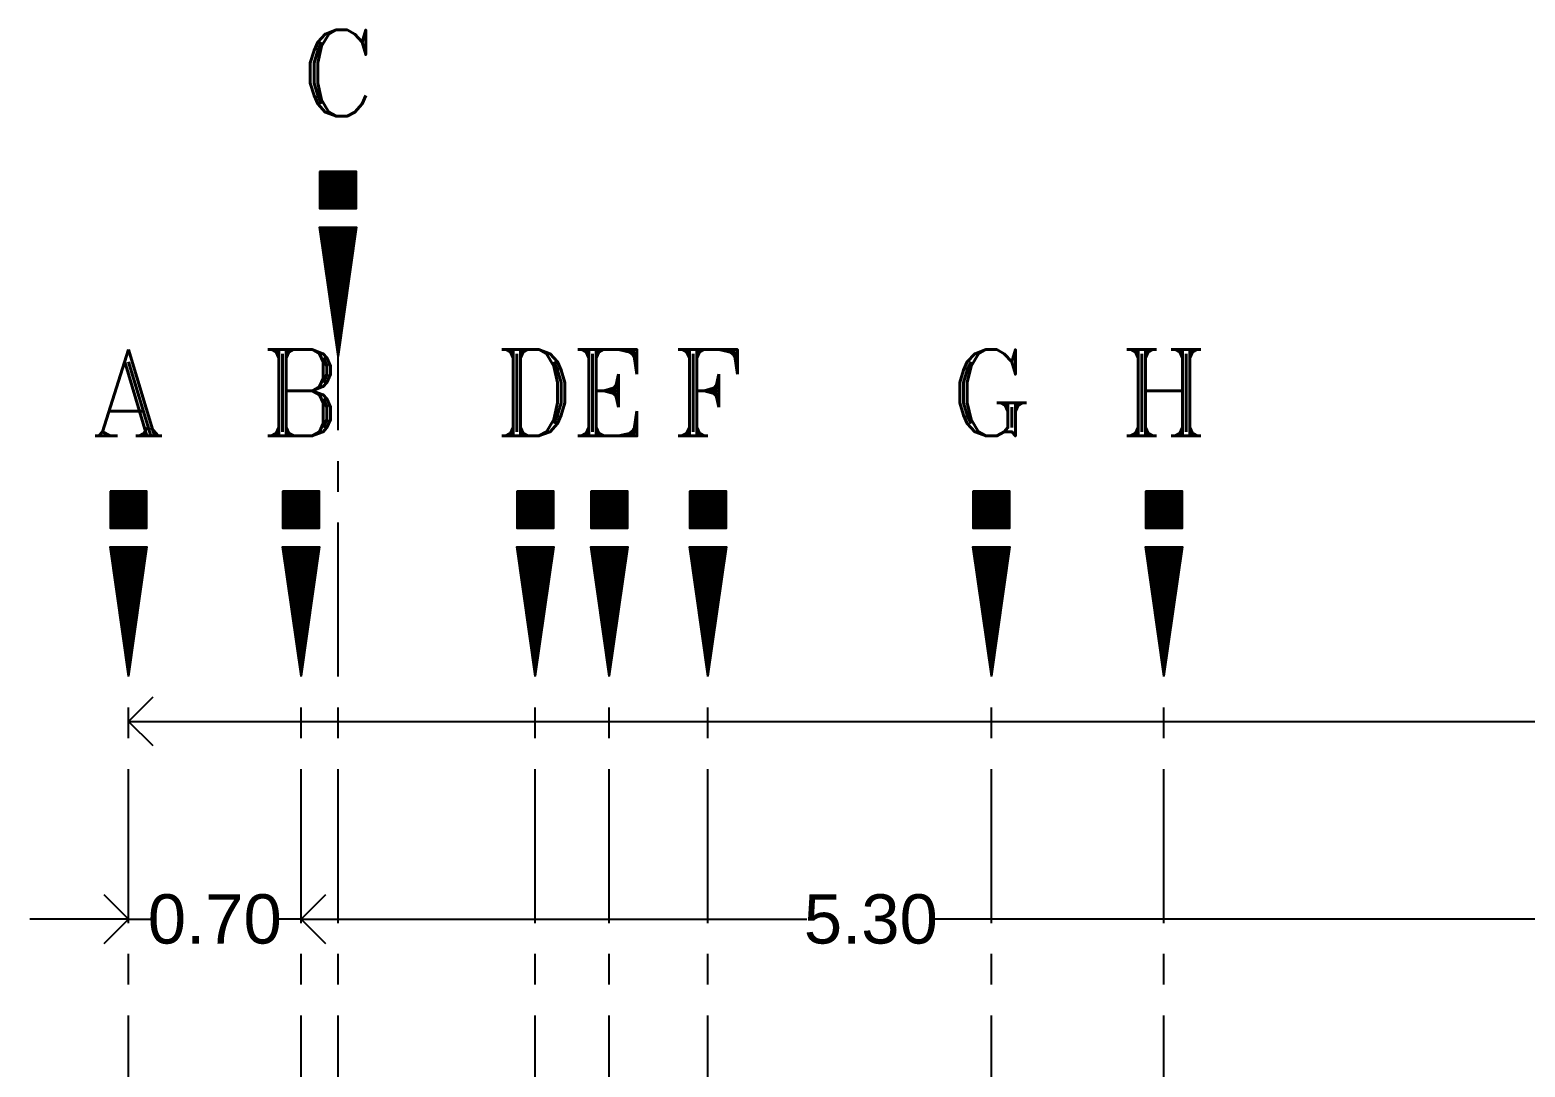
# Model space of a CAD drawing. Header units: metres. Extents: x -58 to 722, y -1100 to 345.
# Drawn here: x 22.93 to 28.99, y 127.05 to 131.26 of the extents above; entities that cross this region are included whole.
import ezdxf
from ezdxf.enums import TextEntityAlignment as Align

# ---------------------------------------------------------------- set-up
doc = ezdxf.new("R2010")
doc.units = ezdxf.units.M
doc.header["$MEASUREMENT"] = 0
doc.linetypes.add('CENTER2', pattern=[1.125, 0.75, -0.125, 0.125, -0.125])
doc.linetypes.add('CENTERX2', pattern=[4, 2.5, -0.5, 0.5, -0.5])
doc.layers.get('0').update_dxf_attribs({"color": 255})
doc.layers.get('DEFPOINTS').update_dxf_attribs({"color": 250})
for name, color, linetype in [('FSR_ARQ_015COTAS', 125, 'Continuous'), ('FSR_ARQ_016EJES', 135, 'CENTER2'), ('FSR_ARQ_017EJESTEXT', 135, 'Continuous')]:
    doc.layers.add(name, color=color, linetype=linetype)
doc.styles.add('ROMANT', font='romant.shx')
doc.styles.add('style1', font='arial.ttf')
doc.dimstyles.new('PP_PACO', dxfattribs={"dimtxt": 0.18, "dimasz": 0.075, "dimexe": 0.075, "dimexo": 0, "dimgap": 0, "dimtad": 0, "dimtih": 1, "dimtoh": 1, "dimzin": 1, "dimdsep": 46, "dimtxsty": 'style1', "dimcen": 0.15, "dimse1": 1, "dimse2": 1, "dimclrd": 256, "dimclre": 256, "dimadec": 0, "dimazin": 0, "dimtfac": 1, "dimtmove": 0, "dimatfit": 3, "dimfxl": 0.075, "dimarcsym": 0})

# ---------------------------------------------------------------- blocks, each defined once
blk = doc.blocks.new('Di-p0101')
at = {"const_width": 0.2}
blk.add_lwpolyline([(0, 0.8), (0, 1)], dxfattribs=at)
for points in [[(0.1, 1), (0.1, 0.8), (-0.1, 0.8), (-0.1, 1)], [(0, 0), (0.1, 0.7), (-0.1, 0.7)]]:
    blk.add_lwpolyline(points, close=True)
blk.add_lwpolyline([(0, 0, 0, 0.2, 0), (0, 0.7, 0.2, 0.2, 0)], format="xyseb")
at = {"style": 'ROMANT'}
blk.add_attdef('1', text='', height=0.6, dxfattribs=at).set_placement((0, 1.3), align=Align.CENTER)
blk = doc.blocks.new('_Open90')
at = {"color": 0, "linetype": 'ByBlock', "lineweight": -2}
for p, q in [((-0.5, 0.5), (0, 0)), ((0, 0), (-1, 0)), ((0, 0), (-0.5, -0.5))]:
    blk.add_line(p, q, dxfattribs=at)
blk = doc.blocks.new('*D363')
at = {"layer": 'DEFPOINTS', "color": 0, "ltscale": 0.01, "transparency": 16777216}
for p in [(23.3297, 127.6704), (24.0297, 127.6542), (24.0297, 127.6542)]:
    blk.add_point(p, dxfattribs=at)
at = {"layer": 'FSR_ARQ_015COTAS', "lineweight": -2, "ltscale": 0.01, "transparency": 16777216}
for p, q in [((23.1297, 127.6542), (22.9297, 127.6542)), ((23.3297, 127.6542), (23.4203, 127.6542)), ((24.0297, 127.6542), (23.9391, 127.6542)), ((24.2297, 127.6542), (24.4297, 127.6542))]:
    blk.add_line(p, q, dxfattribs=at)
at = {"layer": 'FSR_ARQ_015COTAS', "lineweight": -2, "ltscale": 0.01, "transparency": 16777216, "xscale": 0.2, "yscale": 0.2, "zscale": 0.2}
blk.add_blockref('_Open90', (23.3297, 127.6542), dxfattribs=at)
at = {"layer": 'FSR_ARQ_015COTAS', "lineweight": -2, "ltscale": 0.01, "transparency": 16777216, "xscale": 0.2, "yscale": 0.2, "zscale": 0.2, "rotation": 180}
blk.add_blockref('_Open90', (24.0297, 127.6542), dxfattribs=at)
at = {"layer": 'FSR_ARQ_015COTAS', "color": 0, "ltscale": 0.01, "transparency": 16777216, "insert": (23.6797, 127.6542), "char_height": 0.2, "attachment_point": 5, "style": 'style1'}
blk.add_mtext('0.70', dxfattribs=at)
blk = doc.blocks.new('*D96')
at = {"layer": 'DEFPOINTS', "color": 0, "ltscale": 0.01, "transparency": 16777216}
for p in [(24.0297, 127.6542), (29.3297, 127.6542), (29.3297, 127.6542)]:
    blk.add_point(p, dxfattribs=at)
at = {"layer": 'FSR_ARQ_015COTAS', "lineweight": -2, "ltscale": 0.01, "transparency": 16777216}
for p, q in [((24.2297, 127.6542), (26.0814, 127.6542)), ((29.1297, 127.6542), (26.6002, 127.6542))]:
    blk.add_line(p, q, dxfattribs=at)
at = {"layer": 'FSR_ARQ_015COTAS', "lineweight": -2, "ltscale": 0.01, "transparency": 16777216, "xscale": 0.2, "yscale": 0.2, "zscale": 0.2, "rotation": 180}
blk.add_blockref('_Open90', (24.0297, 127.6542), dxfattribs=at)
at = {"layer": 'FSR_ARQ_015COTAS', "lineweight": -2, "ltscale": 0.01, "transparency": 16777216, "xscale": 0.2, "yscale": 0.2, "zscale": 0.2}
blk.add_blockref('_Open90', (29.3297, 127.6542), dxfattribs=at)
at = {"layer": 'FSR_ARQ_015COTAS', "color": 0, "ltscale": 0.01, "transparency": 16777216, "insert": (26.3408, 127.6542), "char_height": 0.2, "attachment_point": 5, "style": 'style1'}
blk.add_mtext('5.30', dxfattribs=at)
blk = doc.blocks.new('*D364')
at = {"layer": 'DEFPOINTS', "color": 0, "ltscale": 0.01, "transparency": 16777216}
for p in [(23.3297, 128.4573), (35.6797, 128.4573), (35.6797, 128.4573)]:
    blk.add_point(p, dxfattribs=at)
at = {"layer": 'FSR_ARQ_015COTAS', "lineweight": -2, "ltscale": 0.01, "transparency": 16777216}
for p, q in [((23.5297, 128.4573), (29.5746, 128.4573)), ((35.4797, 128.4573), (30.2322, 128.4573))]:
    blk.add_line(p, q, dxfattribs=at)
at = {"layer": 'FSR_ARQ_015COTAS', "lineweight": -2, "ltscale": 0.01, "transparency": 16777216, "xscale": 0.2, "yscale": 0.2, "zscale": 0.2, "rotation": 180}
blk.add_blockref('_Open90', (23.3297, 128.4573), dxfattribs=at)
at = {"layer": 'FSR_ARQ_015COTAS', "lineweight": -2, "ltscale": 0.01, "transparency": 16777216, "xscale": 0.2, "yscale": 0.2, "zscale": 0.2}
blk.add_blockref('_Open90', (35.6797, 128.4573), dxfattribs=at)
at = {"layer": 'FSR_ARQ_015COTAS', "color": 0, "ltscale": 0.01, "transparency": 16777216, "insert": (29.9034, 128.4573), "char_height": 0.2, "attachment_point": 5, "style": 'style1'}
blk.add_mtext('12.35', dxfattribs=at)

msp = doc.modelspace()

# ---------------------------------------------------------------- linework, layer by layer
at = {"layer": 'FSR_ARQ_016EJES', "linetype": 'CENTERX2', "ltscale": 0.25}
for p, q in [((24.1797, 119.6388), (24.1797, 130.0249)), ((23.3297, 119.6388), (23.3297, 128.6409)), ((24.0297, 119.6388), (24.0297, 128.6409)), ((24.9797, 119.6388), (24.9797, 128.6409)), ((25.2797, 119.6388), (25.2797, 128.6409)), ((25.6797, 119.6388), (25.6797, 128.6409)), ((26.8297, 119.6388), (26.8297, 128.6409)), ((27.5297, 119.6388), (27.5297, 128.6409))]:
    msp.add_line(p, q, dxfattribs=at)

# ---------------------------------------------------------------- block references
at = {"layer": 'FSR_ARQ_017EJESTEXT', "lineweight": 0}
ref = msp.add_blockref('Di-p0101', (24.1797, 129.9383), dxfattribs=dict(at, xscale=-0.75, yscale=0.75, zscale=0.75))
ref.add_attrib('1', 'C', dxfattribs={"layer": '0', "height": 0.35, "style": 'ROMANT'}).set_placement((24.1797, 130.9133), align=Align.CENTER)
ref = msp.add_blockref('Di-p0101', (23.3297, 128.6409), dxfattribs=dict(at, xscale=-0.75, yscale=0.75, zscale=0.75))
ref.add_attrib('1', 'A', dxfattribs={"layer": '0', "height": 0.35, "style": 'ROMANT'}).set_placement((23.3297, 129.6159), align=Align.CENTER)
ref = msp.add_blockref('Di-p0101', (24.0297, 128.6409), dxfattribs=dict(at, xscale=-0.75, yscale=0.75, zscale=0.75))
ref.add_attrib('1', 'B', dxfattribs={"layer": '0', "height": 0.35, "style": 'ROMANT'}).set_placement((24.0297, 129.6159), align=Align.CENTER)
ref = msp.add_blockref('Di-p0101', (24.9797, 128.6409), dxfattribs=dict(at, xscale=-0.75, yscale=0.75, zscale=0.75))
ref.add_attrib('1', 'D', dxfattribs={"layer": '0', "height": 0.35, "style": 'ROMANT'}).set_placement((24.9797, 129.6159), align=Align.CENTER)
ref = msp.add_blockref('Di-p0101', (25.2797, 128.6409), dxfattribs=dict(at, xscale=-0.75, yscale=0.75, zscale=0.75))
ref.add_attrib('1', 'E', dxfattribs={"layer": '0', "height": 0.35, "style": 'ROMANT'}).set_placement((25.2797, 129.6159), align=Align.CENTER)
ref = msp.add_blockref('Di-p0101', (25.6797, 128.6409), dxfattribs=dict(at, xscale=-0.75, yscale=0.75, zscale=0.75))
ref.add_attrib('1', 'F', dxfattribs={"layer": '0', "height": 0.35, "style": 'ROMANT'}).set_placement((25.6797, 129.6159), align=Align.CENTER)
ref = msp.add_blockref('Di-p0101', (26.8297, 128.6409), dxfattribs=dict(at, xscale=-0.75, yscale=0.75, zscale=0.75))
ref.add_attrib('1', 'G', dxfattribs={"layer": '0', "height": 0.35, "style": 'ROMANT'}).set_placement((26.8297, 129.6159), align=Align.CENTER)
ref = msp.add_blockref('Di-p0101', (27.5297, 128.6409), dxfattribs=dict(at, xscale=-0.75, yscale=0.75, zscale=0.75))
ref.add_attrib('1', 'H', dxfattribs={"layer": '0', "height": 0.35, "style": 'ROMANT'}).set_placement((27.5297, 129.6159), align=Align.CENTER)

# ---------------------------------------------------------------- dimensions: what is measured, and where the dimension line sits
at = {"layer": 'FSR_ARQ_015COTAS', "ltscale": 0.01}
for base, p1, p2, picture, middle in [((35.6797, 128.4573), (23.3297, 128.4573), (35.6797, 128.4573), '*D364', (29.9034, 128.4573)), ((29.3297, 127.6542), (24.0297, 127.6542), (29.3297, 127.6542), '*D96', (26.3408, 127.6542))]:
    dim = msp.add_linear_dim(base=base, p1=p1, p2=p2, dimstyle='PP_PACO', override={"dimtxt": 0.2, "dimasz": 0.2, "dimblk1": 'Open90', "dimblk2": 'Open90', "dimsah": 1, "dimfxlon": 1}, dxfattribs=at)
    dim.commit()
    dim.dimension.update_dxf_attribs({"geometry": picture, "text_midpoint": middle, "dimtype": 160})
dim = msp.add_linear_dim(base=(24.0297, 127.6542), p1=(23.3297, 127.6704), p2=(24.0297, 127.6542), dimstyle='PP_PACO', override={"dimtxt": 0.2, "dimasz": 0.2, "dimblk1": 'Open90', "dimblk2": 'Open90', "dimsah": 1, "dimfxlon": 1}, dxfattribs=at)
dim.commit()
dim.dimension.update_dxf_attribs({"geometry": '*D363', "text_midpoint": (23.6797, 127.6542)})

doc.saveas('drawing.dxf')
